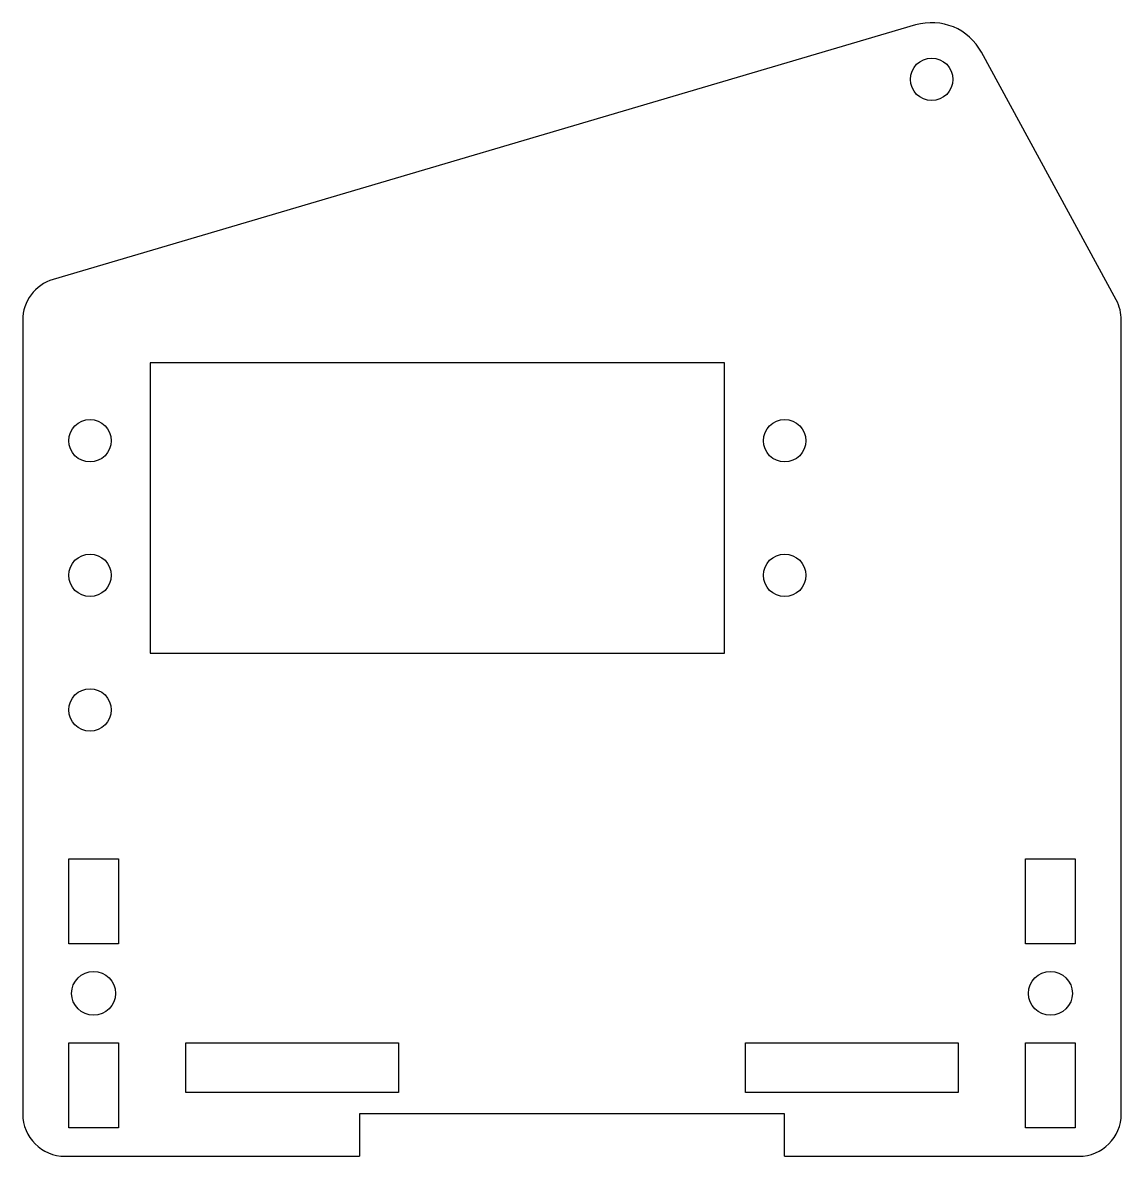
# Model space of a CAD drawing. Extents: x -38.8 to 38.8, y -31 to 49.
import ezdxf

# ---------------------------------------------------------------- set-up
doc = ezdxf.new("R2010")
doc.units = 0
doc.layers.get('0').update_dxf_attribs({"linetype": 'CONTINUOUS'})

msp = doc.modelspace()

# ---------------------------------------------------------------- linework, layer by layer
at = {"color": 7, "linetype": 'CONTINUOUS'}
for p, q in [((24.239, 48.836), (-36.599, 30.877)), ((38.386, 29.433), (28.886, 46.91)), ((-38.75, 28), (-38.75, -28)), ((38.75, -28), (38.75, 28)), ((-29.75, 25), (-29.75, 4.5)), ((10.75, 25), (-29.75, 25)), ((10.75, 4.5), (10.75, 25)), ((-29.75, 4.5), (10.75, 4.5)), ((-35.5, -16), (-35.5, -10)), ((-35.5, -10), (-32, -10)), ((-32, -10), (-32, -16)), ((32, -16), (32, -10)), ((32, -10), (35.5, -10)), ((35.5, -10), (35.5, -16)), ((-32, -16), (-35.5, -16)), ((35.5, -16), (32, -16)), ((-35.5, -29), (-35.5, -23)), ((-35.5, -23), (-32, -23)), ((-32, -23), (-32, -29)), ((-27.25, -26.5), (-27.25, -23)), ((-27.25, -23), (-12.25, -23)), ((-12.25, -23), (-12.25, -26.5)), ((12.25, -23), (27.25, -23)), ((12.25, -26.5), (12.25, -23)), ((27.25, -23), (27.25, -26.5)), ((32, -29), (32, -23)), ((32, -23), (35.5, -23)), ((35.5, -23), (35.5, -29)), ((-12.25, -26.5), (-27.25, -26.5)), ((27.25, -26.5), (12.25, -26.5)), ((15, -28), (-15, -28)), ((-15, -28), (-15, -31)), ((15, -31), (15, -28)), ((-32, -29), (-35.5, -29)), ((35.5, -29), (32, -29)), ((-35.75, -31), (-15, -31)), ((15, -31), (35.75, -31))]:
    msp.add_line(p, q, dxfattribs=at)
for centre, radius in [((25.372, 45), 1.5), ((-34, 19.5), 1.5), ((15, 19.5), 1.5), ((-34, 10), 1.5), ((15, 10), 1.5), ((-34, 0.5), 1.5), ((-33.75, -19.5), 1.55), ((33.75, -19.5), 1.55)]:
    msp.add_circle(centre, radius, dxfattribs=at)
for centre, radius, start, end in [((25.372, 45), 4, 28.52536, 106.44616), ((-35.75, 28), 3, 106.44616, 180), ((35.75, 28), 3, 0, 28.52536), ((-35.75, -28), 3, 180, 270), ((35.75, -28), 3, 270, 0)]:
    msp.add_arc(centre, radius, start, end, dxfattribs=at)

doc.saveas('drawing.dxf')
